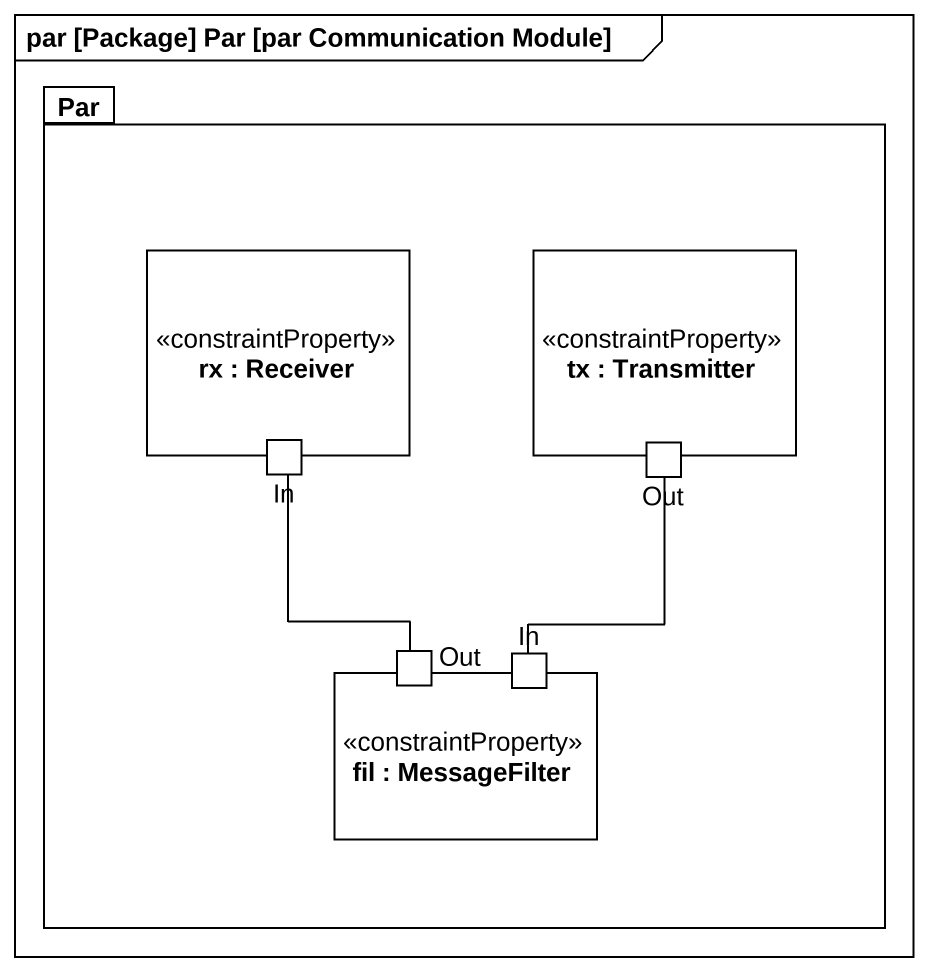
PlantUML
@startuml
mainframe par [Package] Par [par Communication Module]
package "Par" as Par_ {
  rectangle "rx : Receiver" as rx_Receiver <<constraintProperty>> {
    port In
  }
  rectangle "tx : Transmitter" as tx_Transmitter <<constraintProperty>> {
    port Out
  }
  rectangle "fil : MessageFilter" as fil_MessageFilter <<constraintProperty>> {
    port "Out" as Out_2
    port "In" as In_2
  }
}
Out_2 -up- In
In_2 -up- Out
@enduml
